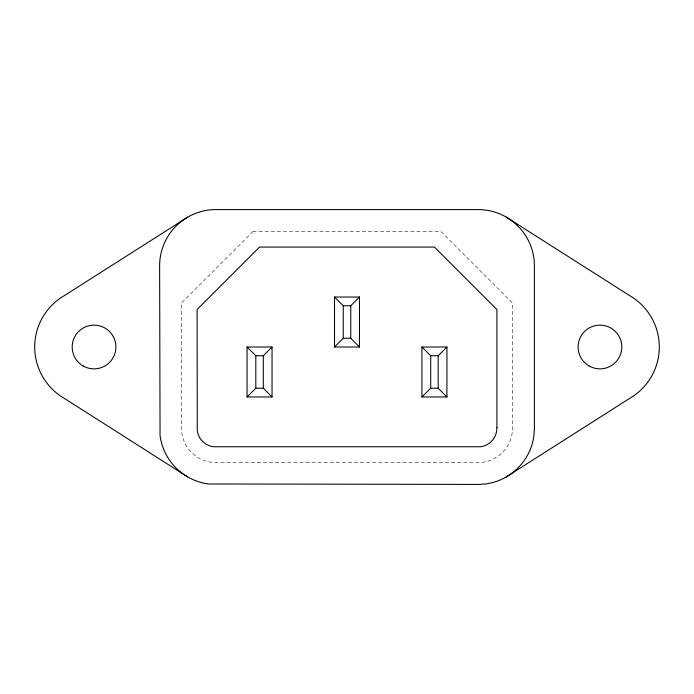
<?xml version="1.0" encoding="UTF-8"?>
<svg xmlns="http://www.w3.org/2000/svg" width="694" height="694" viewBox="0 0 694 694"><rect width="100%" height="100%" fill="white"/><g stroke="black" fill="none" stroke-linecap="round" stroke-linejoin="round"><path stroke-width="0.52" stroke-dasharray="3.47 2.6" d="M253.084 231.449L181.481 303.052L181.481 428.198A34.353 34.353 0 0 0 215.834 462.551L478.166 462.551A34.353 34.353 0 0 0 512.519 428.198L512.519 303.052L440.916 231.449L253.084 231.449"/><path stroke-width="1.04" d="M272.048 396.968L263.304 388.224L263.304 355.744L272.048 347L247.064 347L247.064 396.968L272.048 396.968L272.048 347M247.064 396.968L255.808 388.224L255.808 355.744L247.064 347M359.492 347L350.748 338.256L350.748 305.776L359.492 297.032L334.508 297.032L334.508 347L359.492 347L359.492 297.032M334.508 347L343.252 338.256L343.252 305.776L334.508 297.032M446.936 396.968L438.192 388.224L438.192 355.744L446.936 347L421.952 347L421.952 396.968L446.936 396.968L446.936 347M421.952 396.968L430.696 388.224L430.696 355.744L421.952 347M187.727 217.118L64.369 295.609A59.337 59.337 0 0 0 64.369 398.391L187.701 476.925M506.299 476.925L629.631 398.391A59.337 59.337 0 0 0 629.631 295.609L506.273 217.118M343.252 305.776L350.748 305.776M343.252 338.256L350.748 338.256M255.808 355.744L263.304 355.744M430.696 355.744L438.192 355.744M255.808 388.224L263.304 388.224M430.696 388.224L438.192 388.224M496.904 427.686L496.713 430.636A18.703 18.703 0 0 1 480.604 446.745L213.396 446.745A18.703 18.703 0 0 1 197.287 430.636L197.096 309.524L259.556 247.064L434.444 247.064L496.904 309.524L496.904 427.686M534.38 428.909L533.946 435.546A56.257 56.257 0 0 1 485.514 483.978L478.877 484.412L208.486 483.978A56.257 56.257 0 0 1 160.054 435.546L159.62 265.802A56.214 56.214 0 0 1 215.834 209.588L478.166 209.588A56.214 56.214 0 0 1 534.38 265.802L534.38 428.909M589.033 365.929A21.861 21.861 0 0 0 621.824 347A21.861 21.861 0 0 0 589.033 328.071A21.861 21.861 0 0 0 589.033 365.929M83.106 365.929A21.861 21.861 0 0 0 115.898 347A21.861 21.861 0 0 0 83.106 328.071A21.861 21.861 0 0 0 83.106 365.929"/></g></svg>
